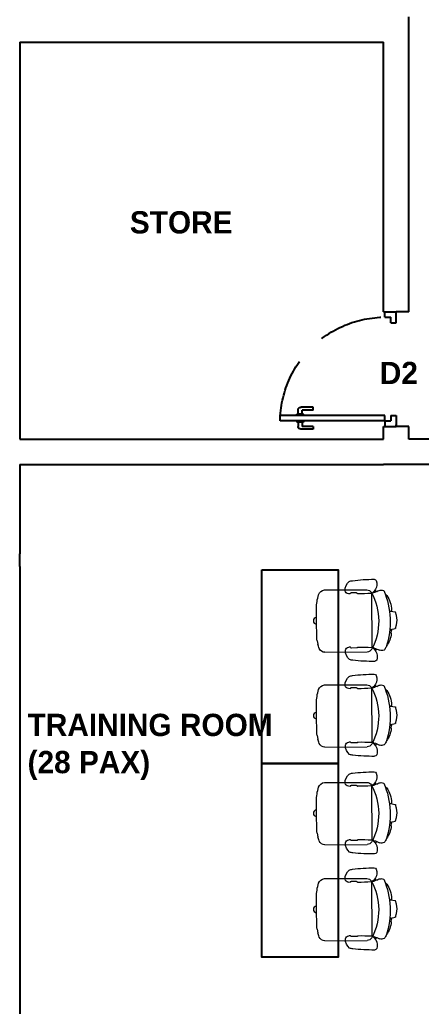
# Model space of a CAD drawing. Header units: inches. Extents: x 484217 to 497210, y -26946 to -21493.
# Drawn here: x 491150.8 to 491292.7, y -24702.7 to -24354.2 of the extents above; entities that cross this region are included whole.
import ezdxf

# ---------------------------------------------------------------- set-up
doc = ezdxf.new("R2010")
doc.units = ezdxf.units.IN
doc.header["$LTSCALE"] = 20
doc.header["$MEASUREMENT"] = 0
doc.linetypes.add('DASHED', pattern=[0.75, 0.5, -0.25])
doc.layers.add('A-furniture', color=50, linetype='Continuous', lineweight=9)
doc.layers.add('I-ANNO-TEXT', color=7, linetype='Continuous', lineweight=18)
for name, color, linetype in [('I-DOORS', 104, 'Continuous'), ('I-FURN', 4, 'Continuous'), ('I-WALL-IN', 3, 'Continuous')]:
    doc.layers.add(name, color=color, linetype=linetype)
doc.styles.add('MICRO', font='')
doc.styles.get('MICRO').set_extended_font_data('MicrogrammaSSi', bold=True)

# ---------------------------------------------------------------- blocks, each defined once
blk = doc.blocks.new('A$C6A0E07C9')
at = {"layer": 'A-furniture'}
for p, q in [((-0.2138, 0.2718), (0.1182, 0.2876)), ((-0.0121, 0.2424), (-0.025, 0.2422)), ((-0.0115, 0.2426), (-0.0121, 0.2424)), ((-0.0112, 0.2428), (-0.0115, 0.2426)), ((-0.0079, 0.2484), (-0.0112, 0.2428)), ((0.0377, 0.2515), (-0.0033, 0.2499)), ((0.0418, 0.2505), (0.045, 0.2473)), ((0.045, 0.2473), (0.0464, 0.2461)), ((0.0464, 0.2461), (0.0478, 0.2453)), ((0.0478, 0.2453), (0.0485, 0.2451)), ((0.1585, 0.2497), (0.1792, -0.1667)), ((-0.2691, 0.1773), (-0.2664, 0.2046)), ((0.3146, 0.1213), (0.3056, 0.1197)), ((0.3131, 0.1211), (0.3466, 0.116)), ((0.3152, 0.1516), (0.3188, 0.1294)), ((0.3514, 0.1128), (0.36, 0.0876)), ((0.36, 0.0876), (0.3659, 0.0513)), ((-0.2907, 0.0196), (-0.2893, 0.0294)), ((-0.2883, 0.01), (-0.2907, 0.0196)), ((-0.2893, 0.0294), (-0.2841, 0.0379)), ((-0.2824, 0.002), (-0.2883, 0.01)), ((-0.2841, 0.0379), (-0.2762, 0.0438)), ((-0.2739, -0.003), (-0.2824, 0.002)), ((-0.2762, 0.0438), (-0.2666, 0.0462)), ((0.3636, 0.0146), (0.3576, -0.0113)), ((0.3659, 0.0513), (0.3636, 0.0146)), ((-0.2641, -0.0045), (-0.2739, -0.003)), ((0.3108, -0.0224), (0.3218, -0.0234)), ((0.3197, -0.023), (0.3546, -0.0146)), ((0.3546, -0.0146), (0.3564, -0.0132)), ((0.3564, -0.0132), (0.3576, -0.0113)), ((0.2962, -0.1472), (0.2839, -0.1595)), ((-0.1895, -0.2174), (0.1433, -0.1996)), ((0.0087, -0.176), (-0.0042, -0.1772)), ((0.0094, -0.1763), (0.0087, -0.176)), ((0.0097, -0.1764), (0.0094, -0.1763)), ((0.0135, -0.1816), (0.0097, -0.1764)), ((0.0591, -0.1802), (0.0183, -0.1827)), ((0.0631, -0.1788), (0.066, -0.1753)), ((0.066, -0.1753), (0.0673, -0.174)), ((0.0673, -0.174), (0.0686, -0.173)), ((0.0686, -0.173), (0.0692, -0.1728))]:
    blk.add_line(p, q, dxfattribs=at)
for centre, radius, start, end in [((0.0274, 0.2777), 0.0792, 129.49988, 189.11522), ((0.0065, 0.2825), 0.0635, 94.07923, 117.59377), ((0.2241, -0.8917), 1.2574, 92.35943, 100.17565), ((0.1721, 0.3454), 0.0192, 28.12557, 89.24362), ((0.1209, 0.3234), 0.0749, 330.37939, 24.51295), ((0.5941, -0.0351), 0.8932, 162.12026, 164.43231), ((-0.21, 0.2233), 0.0487, 94.52598, 161.01093), ((-0.0222, 0.2712), 0.0292, 192.00474, 264.44095), ((-0.0038, 0.2437), 0.00623, 84.84548, 131.31741), ((0.0374, 0.2414), 0.0101, 64.52807, 88.63913), ((0.0007, 1.5534), 1.3091, 272.08986, 276.67605), ((0.117, 0.2414), 0.0463, 34.09018, 88.4441), ((0.1493, 0.274), 0.0211, 279.8693, 313.34338), ((-0.2488, 0.0248), 0.4712, 334.59734, 30.97321), ((0.1704, 0.2449), 0.0129, 130.13659, 158.01734), ((0.1866, 0.1808), 0.0779, 100.05254, 108.26721), ((0.1077, 0.3263), 0.0879, 309.67257, 333.02228), ((-1.1254, 2.7931), 2.8487, 297.11573, 298.06946), ((-0.9196, -0.0126), 1.143, 14.09314, 15.00562), ((0.2336, 0.2226), 0.0597, 72.52818, 107.70113), ((0.1951, 0.2221), 0.0806, 25.51985, 45.53867), ((-0.3014, 0.0263), 0.6141, 339.61076, 22.04666), ((0.1276, 0.1249), 0.1894, 8.09249, 40.8276), ((0.1816, 0.1421), 0.4521, 175.52891, 182.09908), ((72.2191, 3.6268), 72.5738, 182.765274, 182.924882), ((0.31, 0.1288), 0.0088, 301.08798, 3.16667), ((0.3467, 0.1108), 0.00513, 22.81842, 91.00758), ((0.0809, -0.0616), 0.3414, 182.48103, 200.75528), ((0.1162, -0.0378), 0.2107, 328.69616, 1.80788), ((0.3177, -0.0315), 0.00903, 2.12372, 63.37094), ((-0.1856, -0.1603), 0.0572, 202.88209, 266.11689), ((0.0516, -0.2073), 0.0792, 176.57822, 236.19355), ((0.0015, -0.2058), 0.0292, 101.25248, 173.68869), ((0.0171, -0.1766), 0.00623, 234.37601, 280.84795), ((0.0579, -0.1702), 0.0101, 277.0543, 301.16536), ((0.1515, -1.4793), 1.3091, 89.01739, 93.60357), ((0.138, -0.155), 0.0449, 276.79393, 330.15211), ((0.1724, -0.1915), 0.0211, 52.35005, 85.82413), ((0.197, -0.1553), 0.0211, 212.66016, 229.03524), ((0.1633, -0.2919), 0.1223, 63.05477, 80.63565), ((0.1362, -0.2476), 0.0879, 32.67116, 56.02087), ((-0.9196, -0.0126), 1.143, 350.69637, 351.61264), ((0.1491, -0.2435), 0.0749, 341.18048, 35.31404), ((0.3239, 0.0551), 0.2601, 246.15386, 250.81737), ((0.249, -0.1528), 0.0392, 254.29981, 275.99109), ((0.2537, -0.1401), 0.0518, 269.3553, 293.37881), ((0.0312, -0.2142), 0.0635, 248.09967, 271.6142), ((0.1312, 0.9758), 1.2574, 265.51777, 273.33401), ((0.2022, -0.2604), 0.0192, 276.44982, 337.56787)]:
    blk.add_arc(centre, radius, start, end, dxfattribs=at)
blk = doc.blocks.new('door 1')
for p, q in [((85.7, 0), (0, 0)), ((0, -90), (0, 0)), ((85.7, -42.9), (85.7, 0)), ((814.3, 0), (900, 0)), ((814.3, -42.9), (814.3, 0)), ((900, -90), (900, 0)), ((85.7, -42.9), (42.9, -42.9)), ((42.9, -90), (42.9, -42.9)), ((42.9, -90), (42.9, -42.9)), ((814.3, -42.9), (857.1, -42.9)), ((857.1, -90), (857.1, -42.9)), ((857.1, -90), (857.1, -42.9)), ((42.9, -90), (0, -90)), ((42.9, -90), (42.9, -910.9)), ((42.9, -90), (85.7, -90)), ((85.7, -90), (85.7, -909.2)), ((857.1, -90), (900, -90)), ((857.1, -90), (857.1, -90)), ((-21.4, -652.1), (-21.4, -748.5)), ((0, -652.1), (-21.4, -652.1)), ((0, -652.1), (0, -737.8)), ((128.6, -652.1), (128.6, -737.8)), ((128.6, -652.1), (150, -652.1)), ((150, -652.1), (150, -748.5)), ((32.1, -737.8), (0, -737.8)), ((32.1, -770), (0, -770)), ((32.1, -727.1), (32.1, -780.7)), ((42.9, -727.1), (32.1, -727.1)), ((85.7, -727.1), (96.4, -727.1)), ((96.4, -727.1), (96.4, -780.7)), ((96.4, -737.8), (128.6, -737.8)), ((96.4, -770), (128.6, -770)), ((42.9, -780.7), (32.1, -780.7)), ((85.7, -780.7), (96.4, -780.7))]:
    blk.add_line(p, q)
at = {"linetype": 'DASHED', "ltscale": 50}
blk.add_arc((32.1, -85.7), 825.3, 270.74499, 1.39718, dxfattribs=at)
for centre, start, end in [((0, -748.5), 180, 270), ((128.6, -748.5), 270, 0)]:
    blk.add_arc(centre, 21.4, start, end)
blk = doc.blocks.new('pivot door')
blk.add_line((-188253.1, -329835.2), (-188265.1, -329835.2))
at = {"layer": 'I-DOORS', "rotation": 180}
blk.add_blockref('door 1', (-188253.1, -329835.2), dxfattribs=at)

msp = doc.modelspace()

# ---------------------------------------------------------------- linework, layer by layer
at = {"layer": 'I-FURN', "elevation": 6.93}
for points in [[(491236.27, -24548.52), (491263.32, -24548.52), (491263.32, -24616.94), (491236.27, -24616.94)], [(491236.27, -24616.94), (491263.32, -24616.94), (491263.32, -24685.36), (491236.27, -24685.36)]]:
    msp.add_lwpolyline(points, close=True, dxfattribs=at)
at = {"layer": 'I-WALL-IN'}
for p, q in [((491288.29, -24357.67, 6.93), (491288.29, -24353.17, 6.93)), ((491150.77, -24362.17, 6.93), (491150.77, -24502.35, 6.93)), ((491279.29, -24457.35, 6.93), (491283.79, -24457.35, 6.93)), ((491288.29, -24457.35, 6.93), (491283.79, -24457.35, 6.93)), ((491279.29, -24497.85, 6.93), (491283.79, -24497.85, 6.93)), ((491288.29, -24497.85, 6.93), (491283.79, -24497.85, 6.93)), ((491279.29, -24511.35, 6.93), (491279.29, -24511.35, 6.93)), ((491283.79, -24511.35, 6.93), (491279.29, -24511.35, 6.93)), ((491150.77, -24547.35), (491150.77, -24542.85, 6.93))]:
    msp.add_line(p, q, dxfattribs=at)
at = {"layer": 'I-WALL-IN', "elevation": 6.93}
for points in [[(491288.29, -24457.35), (491288.29, -24357.67)], [(491150.77, -24362.17), (491279.29, -24362.17)], [(491150.77, -24362.17), (491279.29, -24362.17)], [(491279.29, -24457.35), (491279.29, -24362.17)], [(491279.29, -24502.35), (491279.29, -24497.85)], [(491283.79, -24497.85), (491283.79, -24497.85)], [(491288.29, -24502.35), (491288.29, -24497.85)], [(491150.77, -24502.35), (491279.29, -24502.35)], [(491641.54, -24502.35), (491288.29, -24502.35)], [(491150.77, -24511.35), (491150.77, -24542.85)], [(491150.77, -24511.35), (491279.29, -24511.35)], [(491641.54, -24511.35), (491283.79, -24511.35)], [(491150.77, -24547.35), (491150.77, -24739.5)]]:
    msp.add_lwpolyline(points, dxfattribs=at)

# ---------------------------------------------------------------- block references
at = {"layer": 'A-furniture', "xscale": -45.00000000027777, "yscale": 45, "zscale": 45, "rotation": 183.1434728386661}
for p in [(491267.54, -24564.91, 6.93), (491267.54, -24598.44, 6.93), (491267.54, -24632.93, 6.93), (491267.54, -24666.86, 6.93)]:
    msp.add_blockref('A$C6A0E07C9', p, dxfattribs=at)
at = {"layer": 'I-DOORS', "xscale": -0.04499999998952262, "yscale": 0.04499999998952262, "zscale": 0.04499999999999744, "rotation": 90}
msp.add_blockref('pivot door', (476441.2, -32969.24, 6.93), dxfattribs=at)

# ---------------------------------------------------------------- texts
at = {"layer": 'I-ANNO-TEXT', "char_height": 7.875, "attachment_point": 1, "style": 'MICRO'}
for s, width, insert in [('{\\fBahnschrift Light|b1|i0|c0|p34;STORE}', 7.4099, (491189.69, -24421.82, 6.93)), ('{\\fBahnschrift Light|b1|i0|c0|p34;D2}', 7.4099, (491278.02, -24475.04, 6.93)), ('{\\fBahnschrift Light|b1|i0|c0|p34;TRAINING ROOM\\P(28 PAX)}', 1646.0717, (491153.56, -24599.36, 6.93))]:
    msp.add_mtext_dynamic_manual_height_columns(s, width=width, gutter_width=1.5, heights=[0], dxfattribs=dict(at, insert=insert))

doc.saveas('drawing.dxf')
